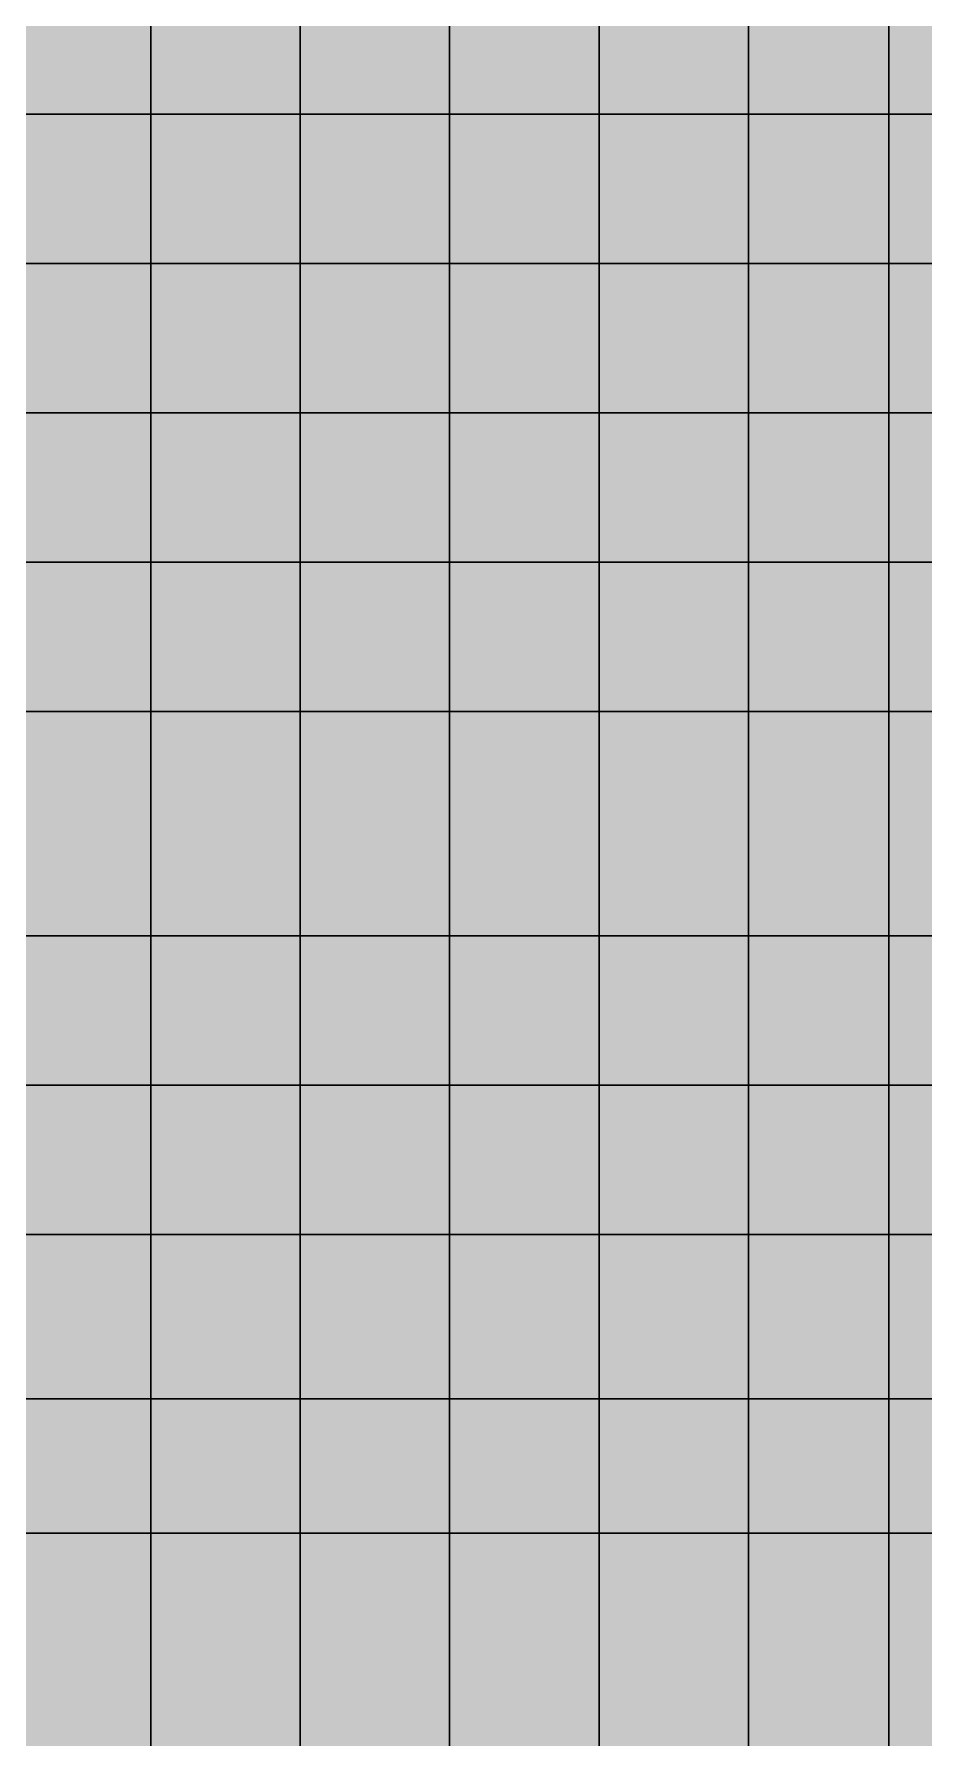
# Model space of a CAD drawing. Header units: inches. Extents: x -100 to 146, y -140 to 41.
# Drawn here: x 6.53 to 12.48, y -29.87 to -18.46 of the extents above; entities that cross this region are included whole.
import ezdxf

# ---------------------------------------------------------------- set-up
doc = ezdxf.new("R2010")
doc.units = ezdxf.units.IN
doc.header["$MEASUREMENT"] = 0
for name, color, linetype in [('Contour 1-01', 7, 'Continuous'), ('Mesh-CDM(100%)_Ac1①', 7, 'Continuous'), ('Mesh-CDM(50%)_Ac1①', 7, 'Continuous'), ('Mesh-joint-hd-s1', 7, 'Continuous'), ('Mesh-セル中詰(水中)', 7, 'Continuous'), ('Mesh-敷石', 7, 'Continuous'), ('Mesh-梁②(中央)', 7, 'Continuous'), ('Mesh-梁③(円周)', 7, 'Continuous'), ('Undeformed Mesh-CDM(100%)_Ac1①', 7, 'Continuous'), ('Undeformed Mesh-CDM(50%)_Ac1①', 7, 'Continuous'), ('Undeformed Mesh-セル中詰(水中)', 7, 'Continuous'), ('Undeformed Mesh-敷石', 7, 'Continuous')]:
    doc.layers.add(name, color=color, linetype=linetype)

msp = doc.modelspace()

# ---------------------------------------------------------------- linework, layer by layer
at = {"color": 7, "true_color": 0xffffff, "transparency": 33554687}
for p, q in [((12.25, -18), (12.25, -19)), ((0.99, -19), (12.25, -19)), ((12.25, -19), (23.51, -19)), ((12.25, -19), (12.25, -20)), ((0.99, -20), (12.25, -20)), ((12.25, -20), (23.51, -20)), ((12.25, -20), (12.25, -21)), ((0.99, -21), (12.25, -21)), ((12.25, -21), (23.51, -21)), ((12.25, -21), (12.25, -22)), ((0.99, -22), (12.25, -22)), ((12.25, -22), (23.51, -22)), ((12.25, -22), (12.25, -23)), ((0.99, -23), (12.25, -23)), ((12.25, -23), (23.51, -23)), ((7.311025, -24.5), (7.311025, -24.5)), ((8.311025, -24.5), (8.311025, -24.5)), ((9.311025, -24.5), (9.311025, -24.5)), ((10.31103, -24.5), (10.31103, -24.5)), ((11.31103, -24.5), (11.31103, -24.5)), ((12.25, -24.5), (12.25, -24.5))]:
    msp.add_line(p, q, dxfattribs=at)
for points in [[(6.311025, -18), (6.311025, -19), (7.311025, -19)], [(6.311025, -18), (7.311025, -19), (7.311025, -18)], [(7.311025, -19), (8.311025, -19), (8.311025, -18)], [(7.311025, -19), (8.311025, -18), (7.311025, -18)], [(8.311025, -19), (9.311025, -19), (9.311025, -18)], [(8.311025, -19), (9.311025, -18), (8.311025, -18)], [(9.311025, -19), (10.31103, -19), (10.31103, -18)], [(9.311025, -19), (10.31103, -18), (9.311025, -18)], [(10.31103, -18), (10.31103, -19), (11.31103, -19)], [(10.31103, -18), (11.31103, -19), (11.31103, -18)], [(11.31103, -19), (12.25, -19), (12.25, -18)], [(11.31103, -19), (12.25, -18), (11.31103, -18)], [(12.25, -19), (13.31103, -19), (13.31103, -18)], [(12.25, -19), (13.31103, -18), (12.25, -18)], [(6.311025, -20), (7.311025, -20), (7.311025, -19)], [(6.311025, -20), (7.311025, -19), (6.311025, -19)], [(7.311025, -20), (8.311025, -20), (8.311025, -19)], [(7.311025, -20), (8.311025, -19), (7.311025, -19)], [(8.311025, -20), (9.311025, -20), (9.311025, -19)], [(8.311025, -20), (9.311025, -19), (8.311025, -19)], [(9.311025, -20), (10.31103, -20), (10.31103, -19)], [(9.311025, -20), (10.31103, -19), (9.311025, -19)], [(10.31103, -19), (10.31103, -20), (11.31103, -20)], [(10.31103, -19), (11.31103, -20), (11.31103, -19)], [(11.31103, -20), (12.25, -20), (12.25, -19)], [(11.31103, -20), (12.25, -19), (11.31103, -19)], [(12.25, -20), (13.31103, -20), (13.31103, -19)], [(12.25, -20), (13.31103, -19), (12.25, -19)], [(6.311025, -21), (7.311025, -21), (7.311025, -20)], [(6.311025, -21), (7.311025, -20), (6.311025, -20)], [(7.311025, -21), (8.311025, -21), (8.311025, -20)], [(7.311025, -21), (8.311025, -20), (7.311025, -20)], [(8.311025, -21), (9.311025, -21), (9.311025, -20)], [(8.311025, -21), (9.311025, -20), (8.311025, -20)], [(9.311025, -21), (10.31103, -21), (10.31103, -20)], [(9.311025, -21), (10.31103, -20), (9.311025, -20)], [(10.31103, -20), (10.31103, -21), (11.31103, -21)], [(10.31103, -20), (11.31103, -21), (11.31103, -20)], [(11.31103, -21), (12.25, -21), (12.25, -20)], [(11.31103, -21), (12.25, -20), (11.31103, -20)], [(12.25, -21), (13.31103, -21), (13.31103, -20)], [(12.25, -21), (13.31103, -20), (12.25, -20)], [(6.311025, -22), (7.311025, -22), (7.311025, -21)], [(6.311025, -22), (7.311025, -21), (6.311025, -21)], [(7.311025, -22), (8.311025, -22), (8.311025, -21)], [(7.311025, -22), (8.311025, -21), (7.311025, -21)], [(8.311025, -22), (9.311025, -22), (9.311025, -21)], [(8.311025, -22), (9.311025, -21), (8.311025, -21)], [(9.311025, -22), (10.31103, -22), (10.31103, -21)], [(9.311025, -22), (10.31103, -21), (9.311025, -21)], [(10.31103, -21), (10.31103, -22), (11.31103, -22)], [(10.31103, -21), (11.31103, -22), (11.31103, -21)], [(11.31103, -22), (12.25, -22), (12.25, -21)], [(11.31103, -22), (12.25, -21), (11.31103, -21)], [(12.25, -22), (13.31103, -22), (13.31103, -21)], [(12.25, -22), (13.31103, -21), (12.25, -21)], [(6.311025, -22), (6.311025, -23), (7.311025, -23)], [(6.311025, -22), (7.311025, -23), (7.311025, -22)], [(7.311025, -23), (8.311025, -23), (8.311025, -22)], [(7.311025, -23), (8.311025, -22), (7.311025, -22)], [(8.311025, -22), (8.311025, -23), (9.311025, -23)], [(8.311025, -22), (9.311025, -23), (9.311025, -22)], [(9.311025, -23), (10.31103, -23), (10.31103, -22)], [(9.311025, -23), (10.31103, -22), (9.311025, -22)], [(10.31103, -22), (10.31103, -23), (11.31103, -23)], [(10.31103, -22), (11.31103, -23), (11.31103, -22)], [(11.31103, -22), (11.31103, -23), (12.25, -23)], [(11.31103, -22), (12.25, -23), (12.25, -22)], [(12.25, -22), (12.25, -23), (13.31103, -23)], [(12.25, -22), (13.31103, -23), (13.31103, -22)], [(6.311025, -24.5), (7.311025, -24.5), (7.311025, -23)], [(6.311025, -24.5), (7.311025, -23), (6.311025, -23)], [(7.311025, -24.5), (8.311025, -24.5), (8.311025, -23)], [(7.311025, -24.5), (8.311025, -23), (7.311025, -23)], [(8.311025, -24.5), (9.311025, -24.5), (9.311025, -23)], [(8.311025, -24.5), (9.311025, -23), (8.311025, -23)], [(9.311025, -24.5), (10.31103, -24.5), (10.31103, -23)], [(9.311025, -24.5), (10.31103, -23), (9.311025, -23)], [(10.31103, -23), (10.31103, -24.5), (11.31103, -24.5)], [(10.31103, -23), (11.31103, -24.5), (11.31103, -23)], [(11.31103, -24.5), (12.25, -24.5), (12.25, -23)], [(11.31103, -24.5), (12.25, -23), (11.31103, -23)], [(12.25, -24.5), (13.31103, -24.5), (13.31103, -23)], [(12.25, -24.5), (13.31103, -23), (12.25, -23)], [(7.311025, -24.5), (6.311025, -24.5), (6.311025, -25.5)], [(7.311025, -24.5), (6.311025, -25.5), (7.311025, -25.5)], [(8.311025, -24.5), (7.311025, -24.5), (7.311025, -25.5)], [(8.311025, -24.5), (7.311025, -25.5), (8.311025, -25.5)], [(9.311025, -24.5), (8.311025, -24.5), (8.311025, -25.5)], [(9.311025, -24.5), (8.311025, -25.5), (9.311025, -25.5)], [(10.31103, -24.5), (9.311025, -24.5), (9.311025, -25.5)], [(10.31103, -24.5), (9.311025, -25.5), (10.31103, -25.5)], [(10.31103, -24.5), (10.31103, -25.5), (11.31103, -25.5)], [(10.31103, -24.5), (11.31103, -25.5), (11.31103, -24.5)], [(12.25, -24.5), (11.31103, -24.5), (11.31103, -25.5)], [(12.25, -24.5), (11.31103, -25.5), (12.25, -25.5)], [(13.31103, -24.5), (12.25, -24.5), (12.25, -25.5)], [(13.31103, -24.5), (12.25, -25.5), (13.31103, -25.5)], [(6.311025, -26.5), (7.311025, -26.5), (7.311025, -25.5)], [(6.311025, -26.5), (7.311025, -25.5), (6.311025, -25.5)], [(7.311025, -26.5), (8.311025, -26.5), (8.311025, -25.5)], [(7.311025, -26.5), (8.311025, -25.5), (7.311025, -25.5)], [(8.311025, -26.5), (9.311025, -26.5), (9.311025, -25.5)], [(8.311025, -26.5), (9.311025, -25.5), (8.311025, -25.5)], [(9.311025, -26.5), (10.31103, -26.5), (10.31103, -25.5)], [(9.311025, -26.5), (10.31103, -25.5), (9.311025, -25.5)], [(10.31103, -26.5), (11.31103, -26.5), (11.31103, -25.5)], [(10.31103, -26.5), (11.31103, -25.5), (10.31103, -25.5)], [(11.31103, -26.5), (12.25, -26.5), (12.25, -25.5)], [(11.31103, -26.5), (12.25, -25.5), (11.31103, -25.5)], [(12.25, -26.5), (13.31103, -26.5), (13.31103, -25.5)], [(12.25, -26.5), (13.31103, -25.5), (12.25, -25.5)], [(6.311025, -27.6), (7.311025, -27.6), (7.311025, -26.5)], [(6.311025, -27.6), (7.311025, -26.5), (6.311025, -26.5)], [(7.311025, -27.6), (8.311025, -27.6), (8.311025, -26.5)], [(7.311025, -27.6), (8.311025, -26.5), (7.311025, -26.5)], [(8.311025, -27.6), (9.311025, -27.6), (9.311025, -26.5)], [(8.311025, -27.6), (9.311025, -26.5), (8.311025, -26.5)], [(9.311025, -27.6), (10.31103, -27.6), (10.31103, -26.5)], [(9.311025, -27.6), (10.31103, -26.5), (9.311025, -26.5)], [(10.31103, -27.6), (11.31103, -27.6), (11.31103, -26.5)], [(10.31103, -27.6), (11.31103, -26.5), (10.31103, -26.5)], [(11.31103, -27.6), (12.25, -27.6), (12.25, -26.5)], [(11.31103, -27.6), (12.25, -26.5), (11.31103, -26.5)], [(12.25, -27.6), (13.31103, -27.6), (13.31103, -26.5)], [(12.25, -27.6), (13.31103, -26.5), (12.25, -26.5)], [(6.311025, -28.5), (7.311025, -28.5), (7.311025, -27.6)], [(6.311025, -28.5), (7.311025, -27.6), (6.311025, -27.6)], [(7.311025, -28.5), (8.311025, -28.5), (8.311025, -27.6)], [(7.311025, -28.5), (8.311025, -27.6), (7.311025, -27.6)], [(8.311025, -28.5), (9.311025, -28.5), (9.311025, -27.6)], [(8.311025, -28.5), (9.311025, -27.6), (8.311025, -27.6)], [(9.311025, -28.5), (10.31103, -28.5), (10.31103, -27.6)], [(9.311025, -28.5), (10.31103, -27.6), (9.311025, -27.6)], [(10.31103, -28.5), (11.31103, -28.5), (11.31103, -27.6)], [(10.31103, -28.5), (11.31103, -27.6), (10.31103, -27.6)], [(11.31103, -28.5), (12.25, -28.5), (12.25, -27.6)], [(11.31103, -28.5), (12.25, -27.6), (11.31103, -27.6)], [(12.25, -28.5), (13.31103, -28.5), (13.31103, -27.6)], [(12.25, -28.5), (13.31103, -27.6), (12.25, -27.6)], [(7.311025, -28.5), (6.311025, -28.5), (6.311025, -30.1)], [(7.311025, -28.5), (6.311025, -30.1), (7.311025, -30.1)], [(8.311025, -28.5), (7.311025, -28.5), (7.311025, -30.1)], [(8.311025, -28.5), (7.311025, -30.1), (8.311025, -30.1)], [(9.311025, -28.5), (8.311025, -28.5), (8.311025, -30.1)], [(9.311025, -28.5), (8.311025, -30.1), (9.311025, -30.1)], [(10.31103, -28.5), (9.311025, -28.5), (9.311025, -30.1)], [(10.31103, -28.5), (9.311025, -30.1), (10.31103, -30.1)], [(10.31103, -28.5), (10.31103, -30.1), (11.31103, -30.1)], [(10.31103, -28.5), (11.31103, -30.1), (11.31103, -28.5)], [(12.25, -28.5), (11.31103, -28.5), (11.31103, -30.1)], [(12.25, -28.5), (11.31103, -30.1), (12.25, -30.1)], [(13.31103, -28.5), (12.25, -28.5), (12.25, -30.1)], [(13.31103, -28.5), (12.25, -30.1), (13.31103, -30.1)]]:
    msp.add_solid(points, dxfattribs=at)
at = {"layer": 'Contour 1-01', "color": 5, "true_color": 0x0000ff}
for points in [[(6.311025, -18), (6.311025, -19), (7.311025, -19)], [(6.311025, -18), (7.311025, -19), (7.311025, -18)], [(7.311025, -19), (8.311025, -19), (8.311025, -18)], [(7.311025, -19), (8.311025, -18), (7.311025, -18)], [(8.311025, -19), (9.311025, -19), (9.311025, -18)], [(8.311025, -19), (9.311025, -18), (8.311025, -18)], [(9.311025, -19), (10.31103, -19), (10.31103, -18)], [(9.311025, -19), (10.31103, -18), (9.311025, -18)], [(10.31103, -18), (10.31103, -19), (11.31103, -19)], [(10.31103, -18), (11.31103, -19), (11.31103, -18)], [(11.31103, -19), (12.25, -19), (12.25, -18)], [(11.31103, -19), (12.25, -18), (11.31103, -18)], [(12.25, -19), (13.31103, -19), (13.31103, -18)], [(12.25, -19), (13.31103, -18), (12.25, -18)], [(6.311025, -20), (7.311025, -20), (7.311025, -19)], [(6.311025, -20), (7.311025, -19), (6.311025, -19)], [(7.311025, -20), (8.311025, -20), (8.311025, -19)], [(7.311025, -20), (8.311025, -19), (7.311025, -19)], [(8.311025, -20), (9.311025, -20), (9.311025, -19)], [(8.311025, -20), (9.311025, -19), (8.311025, -19)], [(9.311025, -20), (10.31103, -20), (10.31103, -19)], [(9.311025, -20), (10.31103, -19), (9.311025, -19)], [(10.31103, -19), (10.31103, -20), (11.31103, -20)], [(10.31103, -19), (11.31103, -20), (11.31103, -19)], [(11.31103, -20), (12.25, -20), (12.25, -19)], [(11.31103, -20), (12.25, -19), (11.31103, -19)], [(12.25, -20), (13.31103, -20), (13.31103, -19)], [(12.25, -20), (13.31103, -19), (12.25, -19)], [(6.311025, -21), (7.311025, -21), (7.311025, -20)], [(6.311025, -21), (7.311025, -20), (6.311025, -20)], [(7.311025, -21), (8.311025, -21), (8.311025, -20)], [(7.311025, -21), (8.311025, -20), (7.311025, -20)], [(8.311025, -21), (9.311025, -21), (9.311025, -20)], [(8.311025, -21), (9.311025, -20), (8.311025, -20)], [(9.311025, -21), (10.31103, -21), (10.31103, -20)], [(9.311025, -21), (10.31103, -20), (9.311025, -20)], [(10.31103, -20), (10.31103, -21), (11.31103, -21)], [(10.31103, -20), (11.31103, -21), (11.31103, -20)], [(11.31103, -21), (12.25, -21), (12.25, -20)], [(11.31103, -21), (12.25, -20), (11.31103, -20)], [(12.25, -21), (13.31103, -21), (13.31103, -20)], [(12.25, -21), (13.31103, -20), (12.25, -20)], [(6.311025, -22), (7.311025, -22), (7.311025, -21)], [(6.311025, -22), (7.311025, -21), (6.311025, -21)], [(7.311025, -22), (8.311025, -22), (8.311025, -21)], [(7.311025, -22), (8.311025, -21), (7.311025, -21)], [(8.311025, -22), (9.311025, -22), (9.311025, -21)], [(8.311025, -22), (9.311025, -21), (8.311025, -21)], [(9.311025, -22), (10.31103, -22), (10.31103, -21)], [(9.311025, -22), (10.31103, -21), (9.311025, -21)], [(10.31103, -21), (10.31103, -22), (11.31103, -22)], [(10.31103, -21), (11.31103, -22), (11.31103, -21)], [(11.31103, -22), (12.25, -22), (12.25, -21)], [(11.31103, -22), (12.25, -21), (11.31103, -21)], [(12.25, -22), (13.31103, -22), (13.31103, -21)], [(12.25, -22), (13.31103, -21), (12.25, -21)], [(6.311025, -22), (6.311025, -23), (7.311025, -23)], [(6.311025, -22), (7.311025, -23), (7.311025, -22)], [(7.311025, -23), (8.311025, -23), (8.311025, -22)], [(7.311025, -23), (8.311025, -22), (7.311025, -22)], [(8.311025, -22), (8.311025, -23), (9.311025, -23)], [(8.311025, -22), (9.311025, -23), (9.311025, -22)], [(9.311025, -23), (10.31103, -23), (10.31103, -22)], [(9.311025, -23), (10.31103, -22), (9.311025, -22)], [(10.31103, -22), (10.31103, -23), (11.31103, -23)], [(10.31103, -22), (11.31103, -23), (11.31103, -22)], [(11.31103, -22), (11.31103, -23), (12.25, -23)], [(11.31103, -22), (12.25, -23), (12.25, -22)], [(12.25, -22), (12.25, -23), (13.31103, -23)], [(12.25, -22), (13.31103, -23), (13.31103, -22)], [(6.311025, -24.5), (7.311025, -24.5), (7.311025, -23)], [(6.311025, -24.5), (7.311025, -23), (6.311025, -23)], [(7.311025, -24.5), (8.311025, -24.5), (8.311025, -23)], [(7.311025, -24.5), (8.311025, -23), (7.311025, -23)], [(8.311025, -24.5), (9.311025, -24.5), (9.311025, -23)], [(8.311025, -24.5), (9.311025, -23), (8.311025, -23)], [(9.311025, -24.5), (10.31103, -24.5), (10.31103, -23)], [(9.311025, -24.5), (10.31103, -23), (9.311025, -23)], [(10.31103, -23), (10.31103, -24.5), (11.31103, -24.5)], [(10.31103, -23), (11.31103, -24.5), (11.31103, -23)], [(11.31103, -24.5), (12.25, -24.5), (12.25, -23)], [(11.31103, -24.5), (12.25, -23), (11.31103, -23)], [(12.25, -24.5), (13.31103, -24.5), (13.31103, -23)], [(12.25, -24.5), (13.31103, -23), (12.25, -23)], [(7.311025, -24.5), (6.311025, -24.5), (6.311025, -25.5)], [(7.311025, -24.5), (6.311025, -25.5), (7.311025, -25.5)], [(8.311025, -24.5), (7.311025, -24.5), (7.311025, -25.5)], [(8.311025, -24.5), (7.311025, -25.5), (8.311025, -25.5)], [(9.311025, -24.5), (8.311025, -24.5), (8.311025, -25.5)], [(9.311025, -24.5), (8.311025, -25.5), (9.311025, -25.5)], [(10.31103, -24.5), (9.311025, -24.5), (9.311025, -25.5)], [(10.31103, -24.5), (9.311025, -25.5), (10.31103, -25.5)], [(10.31103, -24.5), (10.31103, -25.5), (11.31103, -25.5)], [(10.31103, -24.5), (11.31103, -25.5), (11.31103, -24.5)], [(12.25, -24.5), (11.31103, -24.5), (11.31103, -25.5)], [(12.25, -24.5), (11.31103, -25.5), (12.25, -25.5)], [(13.31103, -24.5), (12.25, -24.5), (12.25, -25.5)], [(13.31103, -24.5), (12.25, -25.5), (13.31103, -25.5)], [(6.311025, -26.5), (7.311025, -26.5), (7.311025, -25.5)], [(6.311025, -26.5), (7.311025, -25.5), (6.311025, -25.5)], [(7.311025, -26.5), (8.311025, -26.5), (8.311025, -25.5)], [(7.311025, -26.5), (8.311025, -25.5), (7.311025, -25.5)], [(8.311025, -26.5), (9.311025, -26.5), (9.311025, -25.5)], [(8.311025, -26.5), (9.311025, -25.5), (8.311025, -25.5)], [(9.311025, -26.5), (10.31103, -26.5), (10.31103, -25.5)], [(9.311025, -26.5), (10.31103, -25.5), (9.311025, -25.5)], [(10.31103, -26.5), (11.31103, -26.5), (11.31103, -25.5)], [(10.31103, -26.5), (11.31103, -25.5), (10.31103, -25.5)], [(11.31103, -26.5), (12.25, -26.5), (12.25, -25.5)], [(11.31103, -26.5), (12.25, -25.5), (11.31103, -25.5)], [(12.25, -26.5), (13.31103, -26.5), (13.31103, -25.5)], [(12.25, -26.5), (13.31103, -25.5), (12.25, -25.5)], [(6.311025, -27.6), (7.311025, -27.6), (7.311025, -26.5)], [(6.311025, -27.6), (7.311025, -26.5), (6.311025, -26.5)], [(7.311025, -27.6), (8.311025, -27.6), (8.311025, -26.5)], [(7.311025, -27.6), (8.311025, -26.5), (7.311025, -26.5)], [(8.311025, -27.6), (9.311025, -27.6), (9.311025, -26.5)], [(8.311025, -27.6), (9.311025, -26.5), (8.311025, -26.5)], [(9.311025, -27.6), (10.31103, -27.6), (10.31103, -26.5)], [(9.311025, -27.6), (10.31103, -26.5), (9.311025, -26.5)], [(10.31103, -27.6), (11.31103, -27.6), (11.31103, -26.5)], [(10.31103, -27.6), (11.31103, -26.5), (10.31103, -26.5)], [(11.31103, -27.6), (12.25, -27.6), (12.25, -26.5)], [(11.31103, -27.6), (12.25, -26.5), (11.31103, -26.5)], [(12.25, -27.6), (13.31103, -27.6), (13.31103, -26.5)], [(12.25, -27.6), (13.31103, -26.5), (12.25, -26.5)], [(6.311025, -28.5), (7.311025, -28.5), (7.311025, -27.6)], [(6.311025, -28.5), (7.311025, -27.6), (6.311025, -27.6)], [(7.311025, -28.5), (8.311025, -28.5), (8.311025, -27.6)], [(7.311025, -28.5), (8.311025, -27.6), (7.311025, -27.6)], [(8.311025, -28.5), (9.311025, -28.5), (9.311025, -27.6)], [(8.311025, -28.5), (9.311025, -27.6), (8.311025, -27.6)], [(9.311025, -28.5), (10.31103, -28.5), (10.31103, -27.6)], [(9.311025, -28.5), (10.31103, -27.6), (9.311025, -27.6)], [(10.31103, -28.5), (11.31103, -28.5), (11.31103, -27.6)], [(10.31103, -28.5), (11.31103, -27.6), (10.31103, -27.6)], [(11.31103, -28.5), (12.25, -28.5), (12.25, -27.6)], [(11.31103, -28.5), (12.25, -27.6), (11.31103, -27.6)], [(12.25, -28.5), (13.31103, -28.5), (13.31103, -27.6)], [(12.25, -28.5), (13.31103, -27.6), (12.25, -27.6)], [(7.311025, -28.5), (6.311025, -28.5), (6.311025, -30.1)], [(7.311025, -28.5), (6.311025, -30.1), (7.311025, -30.1)], [(8.311025, -28.5), (7.311025, -28.5), (7.311025, -30.1)], [(8.311025, -28.5), (7.311025, -30.1), (8.311025, -30.1)], [(9.311025, -28.5), (8.311025, -28.5), (8.311025, -30.1)], [(9.311025, -28.5), (8.311025, -30.1), (9.311025, -30.1)], [(10.31103, -28.5), (9.311025, -28.5), (9.311025, -30.1)], [(10.31103, -28.5), (9.311025, -30.1), (10.31103, -30.1)], [(10.31103, -28.5), (10.31103, -30.1), (11.31103, -30.1)], [(10.31103, -28.5), (11.31103, -30.1), (11.31103, -28.5)], [(12.25, -28.5), (11.31103, -28.5), (11.31103, -30.1)], [(12.25, -28.5), (11.31103, -30.1), (12.25, -30.1)], [(13.31103, -28.5), (12.25, -28.5), (12.25, -30.1)], [(13.31103, -28.5), (12.25, -30.1), (13.31103, -30.1)]]:
    msp.add_solid(points, dxfattribs=at)
at = {"layer": 'Mesh-CDM(100%)_Ac1①', "color": 18, "true_color": 0x000000, "transparency": 33554559}
for p, q in [((7.311025, -24.5), (6.311025, -24.5)), ((7.311025, -25.5), (7.311025, -24.5)), ((8.311025, -24.5), (7.311025, -24.5)), ((7.311025, -24.5), (7.311025, -25.5)), ((8.311025, -25.5), (8.311025, -24.5)), ((9.311025, -24.5), (8.311025, -24.5)), ((8.311025, -24.5), (8.311025, -25.5)), ((9.311025, -25.5), (9.311025, -24.5)), ((10.31103, -24.5), (9.311025, -24.5)), ((9.311025, -24.5), (9.311025, -25.5)), ((10.31103, -25.5), (10.31103, -24.5)), ((10.31103, -24.5), (10.31103, -25.5)), ((11.31103, -24.5), (10.31103, -24.5)), ((11.31103, -25.5), (11.31103, -24.5)), ((12.25, -24.5), (11.31103, -24.5)), ((11.31103, -24.5), (11.31103, -25.5)), ((12.25, -25.5), (12.25, -24.5)), ((13.31103, -24.5), (12.25, -24.5)), ((12.25, -24.5), (12.25, -25.5)), ((7.311025, -25.5), (6.311025, -25.5)), ((6.311025, -25.5), (7.311025, -25.5)), ((7.311025, -26.5), (7.311025, -25.5)), ((8.311025, -25.5), (7.311025, -25.5)), ((7.311025, -25.5), (7.311025, -26.5)), ((7.311025, -25.5), (8.311025, -25.5)), ((8.311025, -26.5), (8.311025, -25.5)), ((9.311025, -25.5), (8.311025, -25.5)), ((8.311025, -25.5), (8.311025, -26.5)), ((8.311025, -25.5), (9.311025, -25.5)), ((9.311025, -26.5), (9.311025, -25.5)), ((10.31103, -25.5), (9.311025, -25.5)), ((9.311025, -25.5), (9.311025, -26.5)), ((9.311025, -25.5), (10.31103, -25.5)), ((10.31103, -26.5), (10.31103, -25.5)), ((10.31103, -25.5), (11.31103, -25.5)), ((11.31103, -25.5), (10.31103, -25.5)), ((10.31103, -25.5), (10.31103, -26.5)), ((11.31103, -26.5), (11.31103, -25.5)), ((12.25, -25.5), (11.31103, -25.5)), ((11.31103, -25.5), (11.31103, -26.5)), ((11.31103, -25.5), (12.25, -25.5)), ((12.25, -26.5), (12.25, -25.5)), ((13.31103, -25.5), (12.25, -25.5)), ((12.25, -25.5), (12.25, -26.5)), ((12.25, -25.5), (13.31103, -25.5)), ((7.311025, -26.5), (6.311025, -26.5)), ((6.311025, -26.5), (7.311025, -26.5)), ((7.311025, -27.6), (7.311025, -26.5)), ((8.311025, -26.5), (7.311025, -26.5)), ((7.311025, -26.5), (7.311025, -27.6)), ((7.311025, -26.5), (8.311025, -26.5)), ((8.311025, -27.6), (8.311025, -26.5)), ((9.311025, -26.5), (8.311025, -26.5)), ((8.311025, -26.5), (8.311025, -27.6)), ((8.311025, -26.5), (9.311025, -26.5)), ((9.311025, -27.6), (9.311025, -26.5)), ((10.31103, -26.5), (9.311025, -26.5)), ((9.311025, -26.5), (9.311025, -27.6)), ((9.311025, -26.5), (10.31103, -26.5)), ((10.31103, -27.6), (10.31103, -26.5)), ((11.31103, -26.5), (10.31103, -26.5)), ((10.31103, -26.5), (10.31103, -27.6)), ((10.31103, -26.5), (11.31103, -26.5)), ((11.31103, -27.6), (11.31103, -26.5)), ((12.25, -26.5), (11.31103, -26.5)), ((11.31103, -26.5), (11.31103, -27.6)), ((11.31103, -26.5), (12.25, -26.5)), ((12.25, -27.6), (12.25, -26.5)), ((13.31103, -26.5), (12.25, -26.5)), ((12.25, -26.5), (12.25, -27.6)), ((12.25, -26.5), (13.31103, -26.5)), ((7.311025, -27.6), (6.311025, -27.6)), ((6.311025, -27.6), (7.311025, -27.6)), ((7.311025, -28.5), (7.311025, -27.6)), ((8.311025, -27.6), (7.311025, -27.6)), ((7.311025, -27.6), (7.311025, -28.5)), ((7.311025, -27.6), (8.311025, -27.6)), ((8.311025, -28.5), (8.311025, -27.6)), ((9.311025, -27.6), (8.311025, -27.6)), ((8.311025, -27.6), (8.311025, -28.5)), ((8.311025, -27.6), (9.311025, -27.6)), ((9.311025, -28.5), (9.311025, -27.6)), ((10.31103, -27.6), (9.311025, -27.6)), ((9.311025, -27.6), (9.311025, -28.5)), ((9.311025, -27.6), (10.31103, -27.6)), ((10.31103, -28.5), (10.31103, -27.6)), ((11.31103, -27.6), (10.31103, -27.6)), ((10.31103, -27.6), (10.31103, -28.5)), ((10.31103, -27.6), (11.31103, -27.6)), ((11.31103, -28.5), (11.31103, -27.6)), ((12.25, -27.6), (11.31103, -27.6)), ((11.31103, -27.6), (11.31103, -28.5)), ((11.31103, -27.6), (12.25, -27.6)), ((12.25, -28.5), (12.25, -27.6)), ((13.31103, -27.6), (12.25, -27.6)), ((12.25, -27.6), (12.25, -28.5)), ((12.25, -27.6), (13.31103, -27.6)), ((6.311025, -28.5), (7.311025, -28.5)), ((7.311025, -28.5), (8.311025, -28.5)), ((8.311025, -28.5), (9.311025, -28.5)), ((9.311025, -28.5), (10.31103, -28.5)), ((10.31103, -28.5), (11.31103, -28.5)), ((11.31103, -28.5), (12.25, -28.5)), ((12.25, -28.5), (13.31103, -28.5))]:
    msp.add_line(p, q, dxfattribs=at)
at = {"layer": 'Mesh-CDM(50%)_Ac1①', "color": 18, "true_color": 0x000000, "transparency": 33554559}
for p, q in [((7.311025, -28.5), (6.311025, -28.5)), ((7.311025, -30.1), (7.311025, -28.5)), ((8.311025, -28.5), (7.311025, -28.5)), ((7.311025, -28.5), (7.311025, -30.1)), ((8.311025, -30.1), (8.311025, -28.5)), ((9.311025, -28.5), (8.311025, -28.5)), ((8.311025, -28.5), (8.311025, -30.1)), ((9.311025, -30.1), (9.311025, -28.5)), ((10.31103, -28.5), (9.311025, -28.5)), ((9.311025, -28.5), (9.311025, -30.1)), ((10.31103, -30.1), (10.31103, -28.5)), ((10.31103, -28.5), (10.31103, -30.1)), ((11.31103, -28.5), (10.31103, -28.5)), ((11.31103, -30.1), (11.31103, -28.5)), ((12.25, -28.5), (11.31103, -28.5)), ((11.31103, -28.5), (11.31103, -30.1)), ((12.25, -30.1), (12.25, -28.5)), ((13.31103, -28.5), (12.25, -28.5)), ((12.25, -28.5), (12.25, -30.1))]:
    msp.add_line(p, q, dxfattribs=at)
at = {"layer": 'Mesh-joint-hd-s1', "color": 18, "true_color": 0x000000, "transparency": 33554559}
for p, q in [((7.311025, -24.5), (7.311025, -24.5)), ((8.311025, -24.5), (8.311025, -24.5)), ((9.311025, -24.5), (9.311025, -24.5)), ((10.31103, -24.5), (10.31103, -24.5)), ((11.31103, -24.5), (11.31103, -24.5)), ((12.25, -24.5), (12.25, -24.5))]:
    msp.add_line(p, q, dxfattribs=at)
at = {"layer": 'Mesh-セル中詰(水中)', "color": 18, "true_color": 0x000000, "transparency": 33554559}
for p, q in [((7.311025, -19), (7.311025, -18)), ((7.311025, -18), (7.311025, -19)), ((8.311025, -19), (8.311025, -18)), ((8.311025, -18), (8.311025, -19)), ((9.311025, -19), (9.311025, -18)), ((9.311025, -18), (9.311025, -19)), ((10.31103, -19), (10.31103, -18)), ((10.31103, -18), (10.31103, -19)), ((11.31103, -19), (11.31103, -18)), ((11.31103, -18), (11.31103, -19)), ((12.25, -19), (12.25, -18)), ((12.25, -18), (12.25, -19)), ((7.311025, -19), (6.311025, -19)), ((6.311025, -19), (7.311025, -19)), ((7.311025, -20), (7.311025, -19)), ((7.311025, -19), (8.311025, -19)), ((8.311025, -19), (7.311025, -19)), ((7.311025, -19), (7.311025, -20)), ((8.311025, -20), (8.311025, -19)), ((9.311025, -19), (8.311025, -19)), ((8.311025, -19), (8.311025, -20)), ((8.311025, -19), (9.311025, -19)), ((9.311025, -20), (9.311025, -19)), ((10.31103, -19), (9.311025, -19)), ((9.311025, -19), (9.311025, -20)), ((9.311025, -19), (10.31103, -19)), ((10.31103, -20), (10.31103, -19)), ((10.31103, -19), (10.31103, -20)), ((11.31103, -19), (10.31103, -19)), ((10.31103, -19), (11.31103, -19)), ((11.31103, -20), (11.31103, -19)), ((12.25, -19), (11.31103, -19)), ((11.31103, -19), (11.31103, -20)), ((11.31103, -19), (12.25, -19)), ((12.25, -20), (12.25, -19)), ((13.31103, -19), (12.25, -19)), ((12.25, -19), (12.25, -20)), ((12.25, -19), (13.31103, -19)), ((7.311025, -20), (6.311025, -20)), ((6.311025, -20), (7.311025, -20)), ((7.311025, -21), (7.311025, -20)), ((8.311025, -20), (7.311025, -20)), ((7.311025, -20), (7.311025, -21)), ((7.311025, -20), (8.311025, -20)), ((8.311025, -21), (8.311025, -20)), ((9.311025, -20), (8.311025, -20)), ((8.311025, -20), (8.311025, -21)), ((8.311025, -20), (9.311025, -20)), ((9.311025, -21), (9.311025, -20)), ((10.31103, -20), (9.311025, -20)), ((9.311025, -20), (9.311025, -21)), ((9.311025, -20), (10.31103, -20)), ((10.31103, -21), (10.31103, -20)), ((10.31103, -20), (10.31103, -21)), ((11.31103, -20), (10.31103, -20)), ((10.31103, -20), (11.31103, -20)), ((11.31103, -21), (11.31103, -20)), ((12.25, -20), (11.31103, -20)), ((11.31103, -20), (11.31103, -21)), ((11.31103, -20), (12.25, -20)), ((12.25, -21), (12.25, -20)), ((13.31103, -20), (12.25, -20)), ((12.25, -20), (12.25, -21)), ((12.25, -20), (13.31103, -20)), ((7.311025, -21), (6.311025, -21)), ((6.311025, -21), (7.311025, -21)), ((7.311025, -22), (7.311025, -21)), ((8.311025, -21), (7.311025, -21)), ((7.311025, -21), (7.311025, -22)), ((7.311025, -21), (8.311025, -21)), ((8.311025, -22), (8.311025, -21)), ((9.311025, -21), (8.311025, -21)), ((8.311025, -21), (8.311025, -22)), ((8.311025, -21), (9.311025, -21)), ((9.311025, -22), (9.311025, -21)), ((10.31103, -21), (9.311025, -21)), ((9.311025, -21), (9.311025, -22)), ((9.311025, -21), (10.31103, -21)), ((10.31103, -22), (10.31103, -21)), ((10.31103, -21), (10.31103, -22)), ((11.31103, -21), (10.31103, -21)), ((10.31103, -21), (11.31103, -21)), ((11.31103, -22), (11.31103, -21)), ((12.25, -21), (11.31103, -21)), ((11.31103, -21), (11.31103, -22)), ((11.31103, -21), (12.25, -21)), ((12.25, -22), (12.25, -21)), ((12.25, -21), (13.31103, -21)), ((13.31103, -21), (12.25, -21)), ((12.25, -21), (12.25, -22)), ((7.311025, -22), (6.311025, -22)), ((6.311025, -22), (7.311025, -22)), ((7.311025, -23), (7.311025, -22)), ((8.311025, -22), (7.311025, -22)), ((7.311025, -22), (7.311025, -23)), ((7.311025, -22), (8.311025, -22)), ((8.311025, -23), (8.311025, -22)), ((8.311025, -22), (9.311025, -22)), ((8.311025, -22), (8.311025, -23)), ((9.311025, -22), (8.311025, -22)), ((9.311025, -23), (9.311025, -22)), ((10.31103, -22), (9.311025, -22)), ((9.311025, -22), (9.311025, -23)), ((9.311025, -22), (10.31103, -22)), ((10.31103, -23), (10.31103, -22)), ((10.31103, -22), (10.31103, -23)), ((11.31103, -22), (10.31103, -22)), ((10.31103, -22), (11.31103, -22)), ((11.31103, -23), (11.31103, -22)), ((11.31103, -22), (11.31103, -23)), ((12.25, -22), (11.31103, -22)), ((11.31103, -22), (12.25, -22)), ((12.25, -23), (12.25, -22)), ((12.25, -22), (12.25, -23)), ((13.31103, -22), (12.25, -22)), ((12.25, -22), (13.31103, -22)), ((6.311025, -23), (7.311025, -23)), ((7.311025, -23), (8.311025, -23)), ((8.311025, -23), (9.311025, -23)), ((9.311025, -23), (10.31103, -23)), ((10.31103, -23), (11.31103, -23)), ((11.31103, -23), (12.25, -23)), ((12.25, -23), (13.31103, -23))]:
    msp.add_line(p, q, dxfattribs=at)
at = {"layer": 'Mesh-敷石', "color": 18, "true_color": 0x000000, "transparency": 33554559}
for p, q in [((7.311025, -23), (6.311025, -23)), ((7.311025, -24.5), (7.311025, -23)), ((8.311025, -23), (7.311025, -23)), ((7.311025, -23), (7.311025, -24.5)), ((8.311025, -24.5), (8.311025, -23)), ((9.311025, -23), (8.311025, -23)), ((8.311025, -23), (8.311025, -24.5)), ((9.311025, -24.5), (9.311025, -23)), ((10.31103, -23), (9.311025, -23)), ((9.311025, -23), (9.311025, -24.5)), ((10.31103, -24.5), (10.31103, -23)), ((10.31103, -23), (10.31103, -24.5)), ((11.31103, -23), (10.31103, -23)), ((11.31103, -24.5), (11.31103, -23)), ((12.25, -23), (11.31103, -23)), ((11.31103, -23), (11.31103, -24.5)), ((12.25, -24.5), (12.25, -23)), ((13.31103, -23), (12.25, -23)), ((12.25, -23), (12.25, -24.5)), ((6.311025, -24.5), (7.311025, -24.5)), ((7.311025, -24.5), (8.311025, -24.5)), ((8.311025, -24.5), (9.311025, -24.5)), ((9.311025, -24.5), (10.31103, -24.5)), ((10.31103, -24.5), (11.31103, -24.5)), ((11.31103, -24.5), (12.25, -24.5)), ((12.25, -24.5), (13.31103, -24.5))]:
    msp.add_line(p, q, dxfattribs=at)
at = {"layer": 'Mesh-梁②(中央)', "color": 18, "true_color": 0x000000, "transparency": 33554559}
for p, q in [((12.25, -18), (12.25, -19)), ((12.25, -19), (12.25, -20)), ((12.25, -20), (12.25, -21)), ((12.25, -21), (12.25, -22)), ((12.25, -22), (12.25, -23))]:
    msp.add_line(p, q, dxfattribs=at)
at = {"layer": 'Mesh-梁③(円周)', "color": 18, "true_color": 0x000000, "transparency": 33554559}
for p, q in [((0.99, -19), (12.25, -19)), ((12.25, -19), (23.51, -19)), ((0.99, -20), (12.25, -20)), ((12.25, -20), (23.51, -20)), ((0.99, -21), (12.25, -21)), ((12.25, -21), (23.51, -21)), ((0.99, -22), (12.25, -22)), ((12.25, -22), (23.51, -22)), ((0.99, -23), (12.25, -23)), ((12.25, -23), (23.51, -23))]:
    msp.add_line(p, q, dxfattribs=at)
at = {"layer": 'Undeformed Mesh-CDM(100%)_Ac1①', "color": 8, "true_color": 0x808080, "transparency": 33554687}
for p, q in [((7.311025, -24.5), (6.311025, -24.5)), ((7.311025, -25.5), (7.311025, -24.5)), ((8.311025, -24.5), (7.311025, -24.5)), ((7.311025, -24.5), (7.311025, -25.5)), ((8.311025, -25.5), (8.311025, -24.5)), ((9.311025, -24.5), (8.311025, -24.5)), ((8.311025, -24.5), (8.311025, -25.5)), ((9.311025, -25.5), (9.311025, -24.5)), ((10.31103, -24.5), (9.311025, -24.5)), ((9.311025, -24.5), (9.311025, -25.5)), ((10.31103, -25.5), (10.31103, -24.5)), ((10.31103, -24.5), (10.31103, -25.5)), ((11.31103, -24.5), (10.31103, -24.5)), ((11.31103, -25.5), (11.31103, -24.5)), ((12.25, -24.5), (11.31103, -24.5)), ((11.31103, -24.5), (11.31103, -25.5)), ((12.25, -25.5), (12.25, -24.5)), ((13.31103, -24.5), (12.25, -24.5)), ((12.25, -24.5), (12.25, -25.5)), ((7.311025, -25.5), (6.311025, -25.5)), ((6.311025, -25.5), (7.311025, -25.5)), ((7.311025, -26.5), (7.311025, -25.5)), ((8.311025, -25.5), (7.311025, -25.5)), ((7.311025, -25.5), (7.311025, -26.5)), ((7.311025, -25.5), (8.311025, -25.5)), ((8.311025, -26.5), (8.311025, -25.5)), ((9.311025, -25.5), (8.311025, -25.5)), ((8.311025, -25.5), (8.311025, -26.5)), ((8.311025, -25.5), (9.311025, -25.5)), ((9.311025, -26.5), (9.311025, -25.5)), ((10.31103, -25.5), (9.311025, -25.5)), ((9.311025, -25.5), (9.311025, -26.5)), ((9.311025, -25.5), (10.31103, -25.5)), ((10.31103, -26.5), (10.31103, -25.5)), ((10.31103, -25.5), (11.31103, -25.5)), ((11.31103, -25.5), (10.31103, -25.5)), ((10.31103, -25.5), (10.31103, -26.5)), ((11.31103, -26.5), (11.31103, -25.5)), ((12.25, -25.5), (11.31103, -25.5)), ((11.31103, -25.5), (11.31103, -26.5)), ((11.31103, -25.5), (12.25, -25.5)), ((12.25, -26.5), (12.25, -25.5)), ((13.31103, -25.5), (12.25, -25.5)), ((12.25, -25.5), (12.25, -26.5)), ((12.25, -25.5), (13.31103, -25.5)), ((7.311025, -26.5), (6.311025, -26.5)), ((6.311025, -26.5), (7.311025, -26.5)), ((7.311025, -27.6), (7.311025, -26.5)), ((8.311025, -26.5), (7.311025, -26.5)), ((7.311025, -26.5), (7.311025, -27.6)), ((7.311025, -26.5), (8.311025, -26.5)), ((8.311025, -27.6), (8.311025, -26.5)), ((9.311025, -26.5), (8.311025, -26.5)), ((8.311025, -26.5), (8.311025, -27.6)), ((8.311025, -26.5), (9.311025, -26.5)), ((9.311025, -27.6), (9.311025, -26.5)), ((10.31103, -26.5), (9.311025, -26.5)), ((9.311025, -26.5), (9.311025, -27.6)), ((9.311025, -26.5), (10.31103, -26.5)), ((10.31103, -27.6), (10.31103, -26.5)), ((11.31103, -26.5), (10.31103, -26.5)), ((10.31103, -26.5), (10.31103, -27.6)), ((10.31103, -26.5), (11.31103, -26.5)), ((11.31103, -27.6), (11.31103, -26.5)), ((12.25, -26.5), (11.31103, -26.5)), ((11.31103, -26.5), (11.31103, -27.6)), ((11.31103, -26.5), (12.25, -26.5)), ((12.25, -27.6), (12.25, -26.5)), ((13.31103, -26.5), (12.25, -26.5)), ((12.25, -26.5), (12.25, -27.6)), ((12.25, -26.5), (13.31103, -26.5)), ((7.311025, -27.6), (6.311025, -27.6)), ((6.311025, -27.6), (7.311025, -27.6)), ((7.311025, -28.5), (7.311025, -27.6)), ((8.311025, -27.6), (7.311025, -27.6)), ((7.311025, -27.6), (7.311025, -28.5)), ((7.311025, -27.6), (8.311025, -27.6)), ((8.311025, -28.5), (8.311025, -27.6)), ((9.311025, -27.6), (8.311025, -27.6)), ((8.311025, -27.6), (8.311025, -28.5)), ((8.311025, -27.6), (9.311025, -27.6)), ((9.311025, -28.5), (9.311025, -27.6)), ((10.31103, -27.6), (9.311025, -27.6)), ((9.311025, -27.6), (9.311025, -28.5)), ((9.311025, -27.6), (10.31103, -27.6)), ((10.31103, -28.5), (10.31103, -27.6)), ((11.31103, -27.6), (10.31103, -27.6)), ((10.31103, -27.6), (10.31103, -28.5)), ((10.31103, -27.6), (11.31103, -27.6)), ((11.31103, -28.5), (11.31103, -27.6)), ((12.25, -27.6), (11.31103, -27.6)), ((11.31103, -27.6), (11.31103, -28.5)), ((11.31103, -27.6), (12.25, -27.6)), ((12.25, -28.5), (12.25, -27.6)), ((13.31103, -27.6), (12.25, -27.6)), ((12.25, -27.6), (12.25, -28.5)), ((12.25, -27.6), (13.31103, -27.6)), ((6.311025, -28.5), (7.311025, -28.5)), ((7.311025, -28.5), (8.311025, -28.5)), ((8.311025, -28.5), (9.311025, -28.5)), ((9.311025, -28.5), (10.31103, -28.5)), ((10.31103, -28.5), (11.31103, -28.5)), ((11.31103, -28.5), (12.25, -28.5)), ((12.25, -28.5), (13.31103, -28.5))]:
    msp.add_line(p, q, dxfattribs=at)
at = {"layer": 'Undeformed Mesh-CDM(50%)_Ac1①', "color": 8, "true_color": 0x808080, "transparency": 33554687}
for p, q in [((7.311025, -28.5), (6.311025, -28.5)), ((7.311025, -30.1), (7.311025, -28.5)), ((8.311025, -28.5), (7.311025, -28.5)), ((7.311025, -28.5), (7.311025, -30.1)), ((8.311025, -30.1), (8.311025, -28.5)), ((9.311025, -28.5), (8.311025, -28.5)), ((8.311025, -28.5), (8.311025, -30.1)), ((9.311025, -30.1), (9.311025, -28.5)), ((10.31103, -28.5), (9.311025, -28.5)), ((9.311025, -28.5), (9.311025, -30.1)), ((10.31103, -30.1), (10.31103, -28.5)), ((10.31103, -28.5), (10.31103, -30.1)), ((11.31103, -28.5), (10.31103, -28.5)), ((11.31103, -30.1), (11.31103, -28.5)), ((12.25, -28.5), (11.31103, -28.5)), ((11.31103, -28.5), (11.31103, -30.1)), ((12.25, -30.1), (12.25, -28.5)), ((13.31103, -28.5), (12.25, -28.5)), ((12.25, -28.5), (12.25, -30.1))]:
    msp.add_line(p, q, dxfattribs=at)
at = {"layer": 'Undeformed Mesh-セル中詰(水中)', "color": 8, "true_color": 0x808080, "transparency": 33554687}
for p, q in [((7.311025, -19), (7.311025, -18)), ((7.311025, -18), (7.311025, -19)), ((8.311025, -19), (8.311025, -18)), ((8.311025, -18), (8.311025, -19)), ((9.311025, -19), (9.311025, -18)), ((9.311025, -18), (9.311025, -19)), ((10.31103, -19), (10.31103, -18)), ((10.31103, -18), (10.31103, -19)), ((11.31103, -19), (11.31103, -18)), ((11.31103, -18), (11.31103, -19)), ((12.25, -19), (12.25, -18)), ((12.25, -18), (12.25, -19)), ((7.311025, -19), (6.311025, -19)), ((6.311025, -19), (7.311025, -19)), ((7.311025, -20), (7.311025, -19)), ((7.311025, -19), (8.311025, -19)), ((8.311025, -19), (7.311025, -19)), ((7.311025, -19), (7.311025, -20)), ((8.311025, -20), (8.311025, -19)), ((9.311025, -19), (8.311025, -19)), ((8.311025, -19), (8.311025, -20)), ((8.311025, -19), (9.311025, -19)), ((9.311025, -20), (9.311025, -19)), ((10.31103, -19), (9.311025, -19)), ((9.311025, -19), (9.311025, -20)), ((9.311025, -19), (10.31103, -19)), ((10.31103, -20), (10.31103, -19)), ((10.31103, -19), (10.31103, -20)), ((11.31103, -19), (10.31103, -19)), ((10.31103, -19), (11.31103, -19)), ((11.31103, -20), (11.31103, -19)), ((12.25, -19), (11.31103, -19)), ((11.31103, -19), (11.31103, -20)), ((11.31103, -19), (12.25, -19)), ((12.25, -20), (12.25, -19)), ((13.31103, -19), (12.25, -19)), ((12.25, -19), (12.25, -20)), ((12.25, -19), (13.31103, -19)), ((7.311025, -20), (6.311025, -20)), ((6.311025, -20), (7.311025, -20)), ((7.311025, -21), (7.311025, -20)), ((8.311025, -20), (7.311025, -20)), ((7.311025, -20), (7.311025, -21)), ((7.311025, -20), (8.311025, -20)), ((8.311025, -21), (8.311025, -20)), ((9.311025, -20), (8.311025, -20)), ((8.311025, -20), (8.311025, -21)), ((8.311025, -20), (9.311025, -20)), ((9.311025, -21), (9.311025, -20)), ((10.31103, -20), (9.311025, -20)), ((9.311025, -20), (9.311025, -21)), ((9.311025, -20), (10.31103, -20)), ((10.31103, -21), (10.31103, -20)), ((10.31103, -20), (10.31103, -21)), ((11.31103, -20), (10.31103, -20)), ((10.31103, -20), (11.31103, -20)), ((11.31103, -21), (11.31103, -20)), ((12.25, -20), (11.31103, -20)), ((11.31103, -20), (11.31103, -21)), ((11.31103, -20), (12.25, -20)), ((12.25, -21), (12.25, -20)), ((13.31103, -20), (12.25, -20)), ((12.25, -20), (12.25, -21)), ((12.25, -20), (13.31103, -20)), ((7.311025, -21), (6.311025, -21)), ((6.311025, -21), (7.311025, -21)), ((7.311025, -22), (7.311025, -21)), ((8.311025, -21), (7.311025, -21)), ((7.311025, -21), (7.311025, -22)), ((7.311025, -21), (8.311025, -21)), ((8.311025, -22), (8.311025, -21)), ((9.311025, -21), (8.311025, -21)), ((8.311025, -21), (8.311025, -22)), ((8.311025, -21), (9.311025, -21)), ((9.311025, -22), (9.311025, -21)), ((10.31103, -21), (9.311025, -21)), ((9.311025, -21), (9.311025, -22)), ((9.311025, -21), (10.31103, -21)), ((10.31103, -22), (10.31103, -21)), ((10.31103, -21), (10.31103, -22)), ((11.31103, -21), (10.31103, -21)), ((10.31103, -21), (11.31103, -21)), ((11.31103, -22), (11.31103, -21)), ((12.25, -21), (11.31103, -21)), ((11.31103, -21), (11.31103, -22)), ((11.31103, -21), (12.25, -21)), ((12.25, -22), (12.25, -21)), ((12.25, -21), (13.31103, -21)), ((13.31103, -21), (12.25, -21)), ((12.25, -21), (12.25, -22)), ((7.311025, -22), (6.311025, -22)), ((6.311025, -22), (7.311025, -22)), ((7.311025, -23), (7.311025, -22)), ((8.311025, -22), (7.311025, -22)), ((7.311025, -22), (7.311025, -23)), ((7.311025, -22), (8.311025, -22)), ((8.311025, -23), (8.311025, -22)), ((8.311025, -22), (9.311025, -22)), ((8.311025, -22), (8.311025, -23)), ((9.311025, -22), (8.311025, -22)), ((9.311025, -23), (9.311025, -22)), ((10.31103, -22), (9.311025, -22)), ((9.311025, -22), (9.311025, -23)), ((9.311025, -22), (10.31103, -22)), ((10.31103, -23), (10.31103, -22)), ((10.31103, -22), (10.31103, -23)), ((11.31103, -22), (10.31103, -22)), ((10.31103, -22), (11.31103, -22)), ((11.31103, -23), (11.31103, -22)), ((11.31103, -22), (11.31103, -23)), ((12.25, -22), (11.31103, -22)), ((11.31103, -22), (12.25, -22)), ((12.25, -23), (12.25, -22)), ((12.25, -22), (12.25, -23)), ((13.31103, -22), (12.25, -22)), ((12.25, -22), (13.31103, -22)), ((6.311025, -23), (7.311025, -23)), ((7.311025, -23), (8.311025, -23)), ((8.311025, -23), (9.311025, -23)), ((9.311025, -23), (10.31103, -23)), ((10.31103, -23), (11.31103, -23)), ((11.31103, -23), (12.25, -23)), ((12.25, -23), (13.31103, -23))]:
    msp.add_line(p, q, dxfattribs=at)
at = {"layer": 'Undeformed Mesh-敷石', "color": 8, "true_color": 0x808080, "transparency": 33554687}
for p, q in [((7.311025, -23), (6.311025, -23)), ((7.311025, -24.5), (7.311025, -23)), ((8.311025, -23), (7.311025, -23)), ((7.311025, -23), (7.311025, -24.5)), ((8.311025, -24.5), (8.311025, -23)), ((9.311025, -23), (8.311025, -23)), ((8.311025, -23), (8.311025, -24.5)), ((9.311025, -24.5), (9.311025, -23)), ((10.31103, -23), (9.311025, -23)), ((9.311025, -23), (9.311025, -24.5)), ((10.31103, -24.5), (10.31103, -23)), ((10.31103, -23), (10.31103, -24.5)), ((11.31103, -23), (10.31103, -23)), ((11.31103, -24.5), (11.31103, -23)), ((12.25, -23), (11.31103, -23)), ((11.31103, -23), (11.31103, -24.5)), ((12.25, -24.5), (12.25, -23)), ((13.31103, -23), (12.25, -23)), ((12.25, -23), (12.25, -24.5)), ((6.311025, -24.5), (7.311025, -24.5)), ((7.311025, -24.5), (8.311025, -24.5)), ((8.311025, -24.5), (9.311025, -24.5)), ((9.311025, -24.5), (10.31103, -24.5)), ((10.31103, -24.5), (11.31103, -24.5)), ((11.31103, -24.5), (12.25, -24.5)), ((12.25, -24.5), (13.31103, -24.5))]:
    msp.add_line(p, q, dxfattribs=at)

doc.saveas('drawing.dxf')
